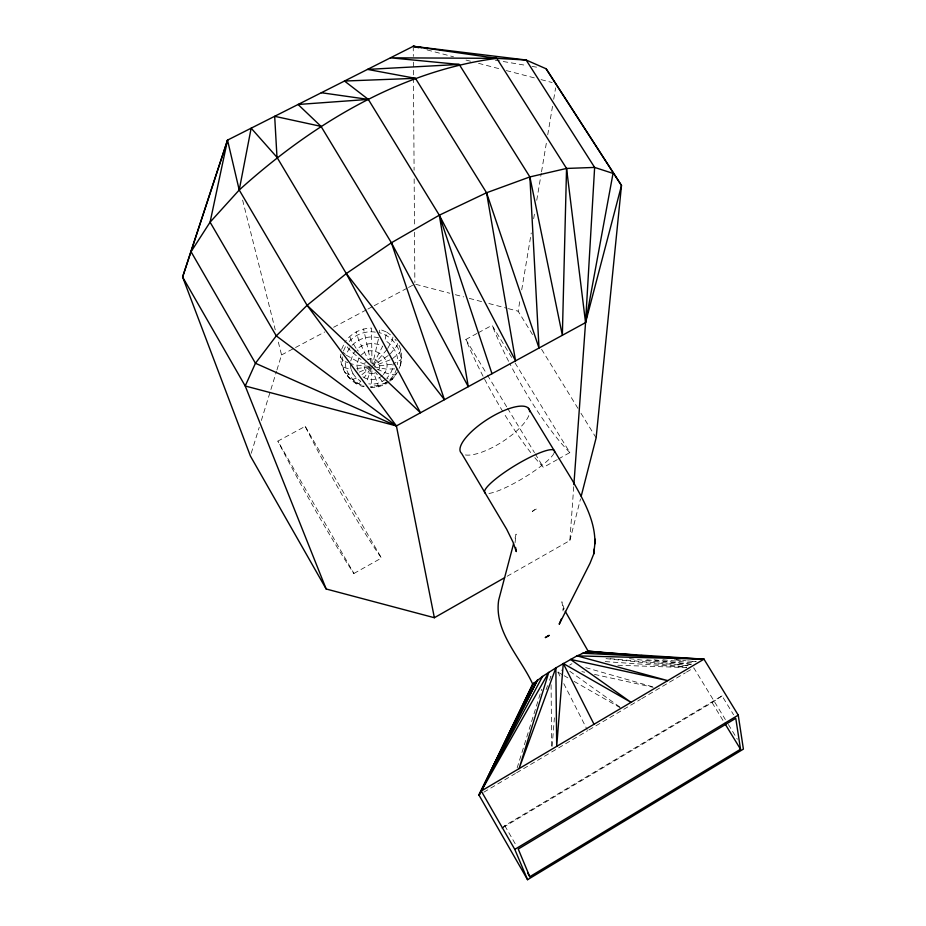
<?xml version="1.0" encoding="UTF-8"?>
<svg xmlns="http://www.w3.org/2000/svg" width="926" height="926" viewBox="0 0 926 926"><rect width="100%" height="100%" fill="white"/><g stroke="black" fill="none" stroke-linecap="round" stroke-linejoin="round"><path stroke-width="0.69" stroke-dasharray="4.63 3.47" d="M371.997 363.93L371.488 328.082C360.909 328.163 350.641 333.429 344.808 342.331M371.905 370.77L371.037 387.705L378.711 386.802L385.864 384.024L388.955 381.813M386.235 382.531L378.78 385.413L378.711 386.802L373.884 373.386C367.772 375.285 361.545 367.969 365.238 362.425M507.135 576.261L569.86 540.529L573.784 486.046M552.151 746.298L554.396 717.8M390.367 353.767L396.988 345.792L397.798 342.782C401.815 350.109 403.076 359.23 399.766 367.043C404.141 352.285 393.955 336.288 379.278 332.665L379.382 329.135L386.709 332.087L384.938 340.351C393.261 345.166 399.071 354.913 397.485 364.636M562.962 610.905L563.274 608.127L563.193 609.609L561.885 601.773L564.177 608.938M515.041 542.717L516.106 534.14L514.648 539.638M350.711 360.978L353.327 353.466L355.92 350.329M340.455 356.846L341.856 359.323L345.224 361.626C345.132 373.028 353.57 383.167 364.45 386.049L363.386 386.686C349.669 382.936 339.032 368.652 340.849 354.334M342.226 356.915L342.747 366.603L345.595 373.41L348.57 374.208L353.037 373.838L356.383 378.097L360.793 381.385L358.107 383.491L356.279 383.815L355.457 382.311L349.148 377.6L344.345 371.488M532.519 334.575L518.132 311.205L520.285 298.404M521.708 289.873L531.258 232.97M533.654 218.744L534.846 211.637M536.756 200.259L541.282 173.231M541.525 171.808L546.78 140.509M547.729 134.826L552.741 104.951M553.702 99.256L555.612 87.877M378.41 339.09L372.669 364.022M569.86 540.529L580.509 498.906M251.224 453.265L259.234 427.314M261.34 420.485L276.504 371.326M276.932 369.96L281.562 354.936L278.055 340.988M371.546 367.877L366.407 382.392M517.136 767.967L541.641 689.28M400.796 349.808L399.87 352.551L392.45 358.686M397.567 371.893L392.034 379.591L389.973 381.072M546.062 689.696L547.555 685.645M549.523 680.228L551.016 676.177L548.47 677.554M401.78 357.343L400.819 359.797L393.145 363.953L392.369 369.219L390.182 374.127L386.744 378.329L390.008 379.729L392.034 379.591L396.768 373.803C389.777 375.944 382.704 371.5 376.442 368.803M399.129 368.386L400.68 364.879M396.918 368.525L394.245 374.555L390.008 379.729M378.665 369.96C382.878 363.571 374.347 355.873 368.131 359.739L358.698 340.12L356.163 331.821M343.488 350.966L346.035 345.363L348.94 349.16L358.883 357.98L356.765 365.145L358.2 371.187M341.625 349.31L344.275 343.5M373.294 364.265L382.623 346.278C374.417 341.798 363.721 342.99 356.788 349.287L358.304 351.197M387.67 348.5L392.369 339.981L392.994 336.74L396.201 340.768M370.643 368.536L364.161 377.669L361.047 375.354L370.111 368.131M387.01 349.53L373.826 364.67M383.248 374.532C396.073 361.209 373.479 342.169 361.325 355.028M349.206 341.532C355.515 334.217 365.967 330.57 375.481 332.156M501.904 828.203L504.786 825.656L722.025 695.866L733.589 714.779M388.225 355.538L371.974 366.499M382.438 375.516C377.542 379.996 369.96 380.852 364.161 377.669M385.621 379.139C381.014 382.994 374.671 384.869 368.722 383.839M387.809 381.304L384.51 383.688L378.121 386.154L371.268 386.964M389.441 380.227L392.636 377.924M503.142 827.462L712.094 702.602L722.025 695.866M569.687 665.1L571.967 663.676M559.929 676.015L557.984 672.195L561.55 670.065M483.835 792.193L515.412 773.488M516.627 772.77L550.484 752.711M551.699 751.993L587.686 730.683M588.913 729.954L640.479 699.408M641.695 698.679L685.344 672.832M686.548 672.114L693.794 667.831L725.359 719.56M353.906 573.472L381.477 558.042A119.222 9.792 61 0 1 305.21 426.354L277.869 441.123L353.906 573.472A119.604 7.524 61 0 1 277.869 441.123M534.834 457.675A117 22.803 61.4 0 0 543.423 467.375L557.267 459.632M558.517 458.926L569.849 452.582L513.756 360.804M502.83 411.549A117 22.803 61.4 0 1 465.836 339.495L477.075 333.406M478.325 332.735L492.065 325.304L513.004 359.577M281.562 354.936L294.26 348.188M295.533 347.516L324.737 331.994M333.615 327.272L366.627 309.724M367.9 309.041L372.981 306.344M374.243 305.673L407.255 288.125M408.528 287.454L414.871 284.074L449.758 293.241M390.066 359.878L374.486 365.782M370.84 367.066L358.686 372.356M373.884 373.386L375.782 372.657L382.264 381.547L385.864 384.024M356.383 378.097L352.69 379.452L350.213 379.278L349.148 377.6M391.906 364.242L374.567 366.418M369.451 367.02L353.466 368.884M394.65 368.872L386.408 369.092L374.474 367.055M378.78 385.413L370.805 386.35L371.037 387.705M617.827 665.238L686.629 667.588M369.37 366.383L356.765 365.145L350.306 363.617M605.21 661.592L686.652 667.322M674.603 659.729L686.12 660.782M687.555 660.921L696.19 661.708L689.129 661.002M610.049 658.675L688.307 665.794M676.327 659.752L683.434 660.446M646.823 659.787L691.352 664.417M606.032 658.629L686.594 667.079M662.9 659.74L694.488 663.109M629.495 658.617L688.261 665.586M654.126 659.787L692.798 664.486M378.63 337.805C365.423 334.263 350.248 341.856 346.22 355.156L357.332 361.429L366.951 364.971M353.037 373.838L350.966 368.895L346.023 368.131L342.747 366.603L341.381 364.404M495.236 60.167L526.338 65.433M531.987 66.383L537.636 67.343M581.898 671.628L584.7 672.253M594.48 674.406L653.2 687.323M427.141 49.923L453.543 56.81M466.044 60.063L471.6 61.51M478.545 63.327L500.769 69.126M506.325 70.573L535.494 78.178M541.05 79.624L552.162 82.53M455.337 294.711L463.718 296.91M469.297 298.38L481.856 301.679M488.835 303.508L506.973 308.277M508.362 308.647L518.132 311.205M585.741 667.623L653.281 686.976M345.224 361.626L347.771 362.622M355.457 382.311L362.842 385.297L363.386 386.686M557.984 672.195L562.927 675.019M564.154 675.725L567.858 677.832M574.027 681.362L622.145 708.83M358.883 357.98L361.001 359.462M569.779 671.269L622.214 708.703M386.709 332.087L391.941 335.964M342.979 352.077L345.41 354.392M356.07 348.234L350.804 339.622L349.762 336.37M541.606 349.334L577.951 408.366M580.972 413.285L596.124 437.871M728.368 724.479L737.385 739.261M712.094 702.602L723.322 721.007M465.836 339.495L486.729 373.919M487.47 375.146L506.869 407.127M507.61 408.354L534.464 452.617M535.216 453.856L543.423 467.375M305.21 426.354L381.477 558.042M504.786 825.656L516.824 846.595M563.795 683.643L587.038 729.41M371.002 362.76L363.571 328.996M242.612 200.097L275.254 329.83M350.468 364.937L350.966 368.895M551.086 684.765L551.641 746.275M413.251 46.3L413.32 56.382M413.366 62.146L413.459 76.557M413.471 78.004L414.096 170.234M414.154 178.88L414.478 226.43M414.524 232.194L414.86 282.638M569.849 452.582A116.641 24.875 61.5 0 1 509.879 363.756M508.617 361.314A116.641 24.875 61.5 0 1 492.065 325.304M530.714 452.548A117 22.803 61.4 0 1 503.524 412.695M465.419 454.955A40.918 13.52 -32.5 0 0 471.195 454.909A40.223 13.288 -32.5 0 0 519.683 428.055A40.929 13.52 -32.5 0 0 529.348 413.91M553.98 453.312A40.628 7.512 -31.1 0 1 524.776 477.203A40.628 7.512 -31.1 0 1 488.442 493.5M534.337 509.89L532.288 511.407L536.733 508.895L534.337 509.89"/><path stroke-width="1.39" d="M504.624 577.697L434.363 617.723L326.172 588.994L250.379 455.997L182.607 277.001L227.53 140.115L413.251 46.3L496.776 58.35L566.55 168.439L562.348 335.281L529.88 176.924L459.215 64.438L390.448 57.817L496.776 58.35L526.142 60.016L546.12 68.779L621.496 185.501L596.124 437.871L581.215 496.139M573.889 484.611L585.556 322.607L594.631 167.421L526.142 60.016L413.251 46.3L418.807 47.747M495.838 761.878L478.974 795.075L527.565 879.7L743.393 749.111L738.242 715.127L703.98 659.162L576.979 655.874L667.727 680.622L570.474 659.381L631.023 702.348L563.263 663.479L556.7 746.356L555.855 667.901L576.979 655.874L588.114 651.128L636.625 655.168M561.283 619.054L559.2 624.24L590.024 563.263L593.774 553.864L594.307 548.852M594.874 543.817C595.557 520.736 583.183 499.589 572.164 480.05L528.457 408.331M593.774 553.864L595.349 539.256M546.12 68.779L621.496 185.501L585.556 322.607L396.409 425.914L255.449 363.258L191.045 251.71L210.086 222.171L239.221 190.015L251.154 128.182L276.99 157.316L346.289 273.564L420.497 412.753L307.096 305.325L239.221 190.015L227.53 140.115L182.607 277.001L245.216 385.992L326.172 588.994M227.53 140.115L210.086 222.171L276.284 335.872L396.409 425.914L434.363 617.723M513.56 543.77L498.674 600.129C493.859 631.81 520.644 657.553 532.739 684.164L480.478 792.401M479.714 793.756L532.739 684.164L542.543 676.42L555.855 667.901L519.069 768.638L548.782 672.322L478.974 795.075L542.543 676.42M534.256 682.543L479.332 794.427L494.982 763.614M480.86 791.707L537.589 679.904L478.974 795.075M509.323 735.371L511.279 731.517M509.45 735.07L510.747 732.524M307.096 305.325L276.284 335.872L255.449 363.258L245.216 385.992L396.409 425.914L307.096 305.325L346.289 273.564L391.409 242.774L439.306 215.191L486.555 192.758L529.88 176.924L566.55 168.439L594.631 167.421L613.035 173.394L585.556 322.607L566.55 168.439M239.221 190.015C311.067 125.126 399.291 70.955 496.776 58.35M529.788 876.714L740.534 749.238L735.765 718.321L518.236 849.049L529.788 876.714L527.646 872.986M527.565 879.7L514.787 849.373L738.242 715.127M607.606 653.281L586.1 651.615L703.98 659.162L481.254 791.024L514.787 849.373M459.215 64.438L367.529 69.404L415.461 78.328L486.555 192.758L539.013 348.026L529.88 176.924M415.461 78.328L344.495 81.037L368.316 99.406L439.306 215.191L515.562 360.839L486.555 192.758M582.304 653.235L703.98 659.162M611.912 653.617L619.077 654.173M626.254 654.728L631.983 655.18M640.584 655.84L643.454 656.071M640.896 655.527L648.038 656.117M655.168 656.708L658.027 656.951M593.994 652.309L591.112 652.043L593.983 652.39M610.882 653.351L588.114 651.128L565.288 611.38M613.718 653.629L619.413 654.184M626.532 654.879L629.367 655.157M321.334 92.727L368.316 99.406L298.068 104.488L321.033 126.376L391.409 242.774L468.278 386.663L439.306 215.191L491.984 373.71M413.251 46.3L421.735 47.735M424.559 48.21L427.395 48.696M321.033 126.376L274.675 116.306L276.99 157.316M346.289 273.564L444.445 399.673L391.409 242.774M724.815 723.472L740.534 749.238M563.263 663.479L594.017 724.259M515.643 547.509L516.268 551.572L513.085 542.277L506.672 529.221L461.576 453.37A40.918 13.52 -32.5 0 1 469.285 433.843A40.246 13.3 -32.5 0 1 519.359 406.225A40.929 13.52 -32.5 0 1 529.637 411.723M485.34 493.164A40.628 7.512 -31.1 0 1 517.287 464.192A40.628 7.512 -31.1 0 1 554.385 452.328M549.06 635.421L545.391 637.539L549.06 635.421"/></g></svg>
